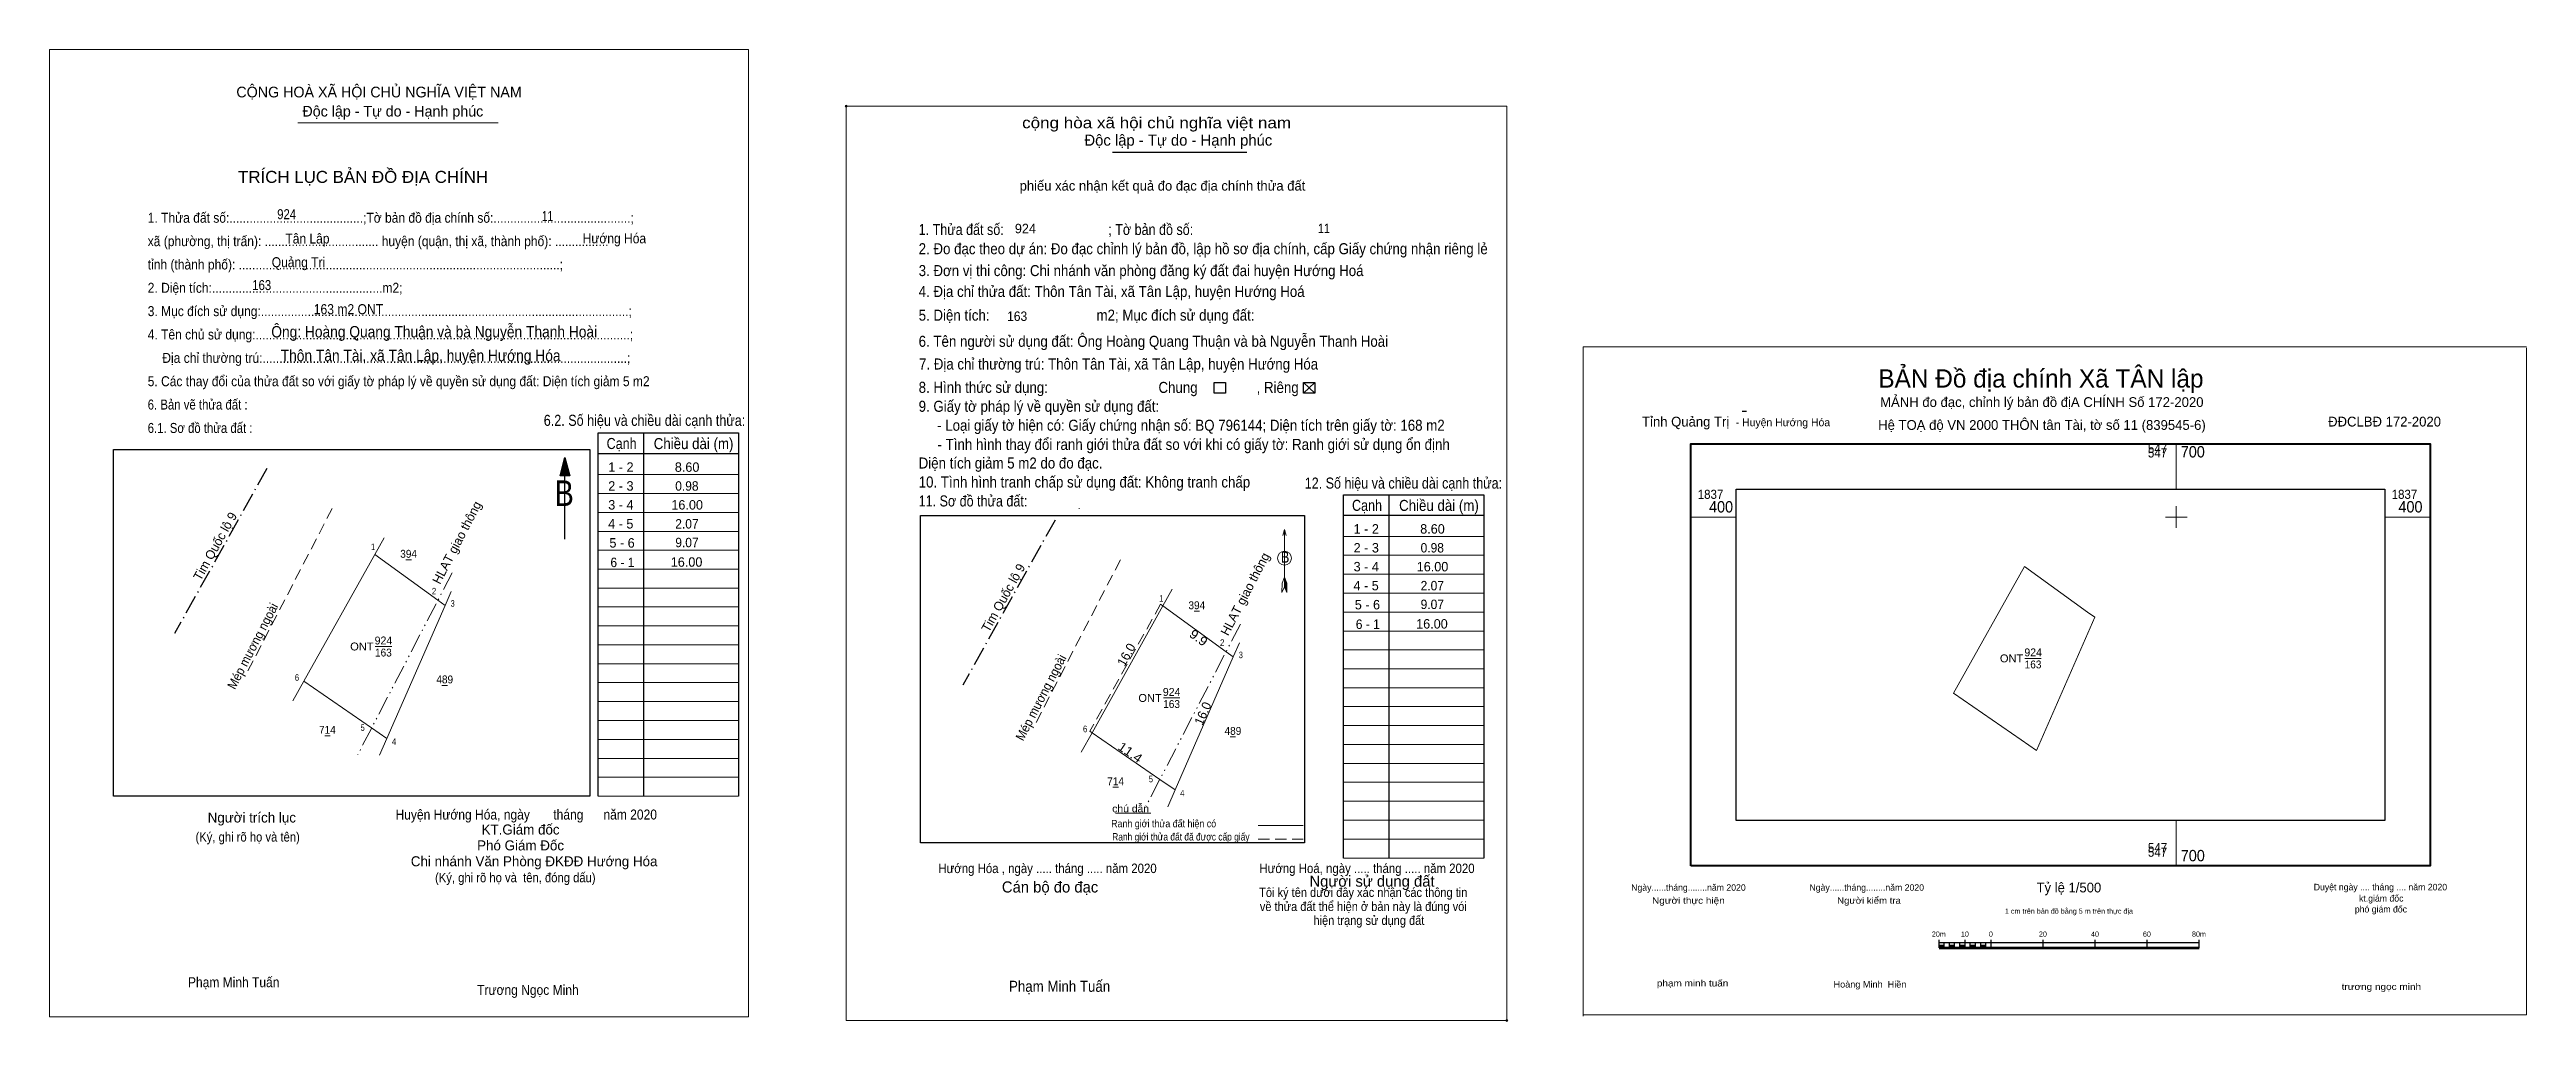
# Model space of a CAD drawing. Header units: metres. Extents: x 547466 to 547739, y 1837344 to 1837452.
import ezdxf
from ezdxf.enums import TextEntityAlignment as Align

# ---------------------------------------------------------------- set-up
doc = ezdxf.new("R2010")
doc.units = ezdxf.units.M
doc.header["$LTSCALE"] = 0.42
doc.header["$PDMODE"] = 32
doc.header["$PDSIZE"] = 0.21
for name, pattern in [('DASH_DOUBLE_DOT', [9.2, 5, -1.2, 0.3, -1.2, 0.3, -1.2]), ('DOT_DASHED', [7.7, 5, -1.2, 0.3, -1.2]), ('MEDIUM_DASHED', [4.5, 3, -1.5])]:
    doc.linetypes.add(name, pattern=pattern)
for name, color, linetype, lineweight in [('1', 7, 'Continuous', 25), ('11', 7, 'Continuous', 13), ('2', 7, 'Continuous', 25), ('23', 7, 'Continuous', 13), ('30', 7, 'Continuous', 13), ('63', 7, 'Continuous', 13), ('8', 7, 'Continuous', 13)]:
    doc.layers.add(name, color=color, linetype=linetype, lineweight=lineweight)
doc.layers.add('10', color=7, linetype='Continuous')

msp = doc.modelspace()

# ---------------------------------------------------------------- hatches: boundary and pattern name
at = {"layer": '1'}
msp.add_hatch(color=256, dxfattribs=at).paths.add_polyline_path([(547521.87, 1837404.53), (547522.41, 1837406.55), (547522.95, 1837404.53)])
at = {"layer": '2'}
for points in [[(547673.86, 1837352.54), (547674.43, 1837352.54), (547674.43, 1837352.83), (547673.86, 1837352.83)], [(547675.01, 1837352.54), (547675.58, 1837352.54), (547675.58, 1837352.83), (547675.01, 1837352.83)], [(547676.15, 1837352.54), (547676.73, 1837352.54), (547676.73, 1837352.83), (547676.15, 1837352.83)], [(547677.3, 1837352.54), (547677.87, 1837352.54), (547677.87, 1837352.83), (547677.3, 1837352.83)], [(547678.45, 1837352.54), (547679.02, 1837352.54), (547679.02, 1837352.83), (547678.45, 1837352.83)]]:
    msp.add_hatch(color=256, dxfattribs=at).paths.add_polyline_path(points)

# ---------------------------------------------------------------- linework, layer by layer
at = {"layer": '1'}
msp.add_line((547522.41, 1837397.55), (547522.41, 1837406.55), dxfattribs=at)
msp.add_lwpolyline([(547521.87, 1837404.53), (547522.41, 1837406.55), (547522.95, 1837404.53)], close=True, dxfattribs=at)
at = {"layer": '11'}
msp.add_line((547634.65, 1837418.76), (547738.6, 1837418.76), dxfattribs=at)
for points in [[(547634.62, 1837345.02), (547634.62, 1837418.52), (547634.65, 1837418.76)], [(547738.6, 1837418.65), (547738.6, 1837345.15), (547634.65, 1837345.15)]]:
    msp.add_lwpolyline(points, dxfattribs=at)
at = {"layer": '2'}
for p, q in [((547673.86, 1837352.54), (547673.86, 1837353.4)), ((547673.86, 1837353.12), (547702.52, 1837353.12)), ((547674.43, 1837352.54), (547674.43, 1837353.12)), ((547675.01, 1837352.54), (547675.01, 1837353.12)), ((547675.58, 1837352.54), (547675.58, 1837353.12)), ((547676.15, 1837352.54), (547676.15, 1837353.12)), ((547676.73, 1837352.54), (547676.73, 1837353.4)), ((547677.3, 1837352.54), (547677.3, 1837353.12)), ((547677.87, 1837352.54), (547677.87, 1837353.12)), ((547678.45, 1837352.54), (547678.45, 1837353.12)), ((547679.02, 1837352.54), (547679.02, 1837353.12)), ((547679.59, 1837352.54), (547679.59, 1837353.4)), ((547685.33, 1837352.54), (547685.33, 1837353.4)), ((547691.06, 1837352.54), (547691.06, 1837353.4)), ((547696.79, 1837352.54), (547696.79, 1837353.4)), ((547702.52, 1837352.54), (547702.52, 1837353.4))]:
    msp.add_line(p, q, dxfattribs=at)
at = {"layer": '2', "lineweight": 53}
msp.add_line((547673.86, 1837352.54), (547702.52, 1837352.54), dxfattribs=at)
at = {"layer": '2', "lineweight": 13}
for points in [[(547465.61, 1837451.5), (547542.66, 1837451.5), (547542.66, 1837344.92), (547465.61, 1837344.92)], [(547673.86, 1837352.54), (547674.43, 1837352.54), (547674.43, 1837352.83), (547673.86, 1837352.83)], [(547675.01, 1837352.54), (547675.58, 1837352.54), (547675.58, 1837352.83), (547675.01, 1837352.83)], [(547676.15, 1837352.54), (547676.73, 1837352.54), (547676.73, 1837352.83), (547676.15, 1837352.83)], [(547677.3, 1837352.54), (547677.87, 1837352.54), (547677.87, 1837352.83), (547677.3, 1837352.83)], [(547678.45, 1837352.54), (547679.02, 1837352.54), (547679.02, 1837352.83), (547678.45, 1837352.83)]]:
    msp.add_lwpolyline(points, close=True, dxfattribs=at)
at = {"layer": '23', "lineweight": 25}
for p, q in [((547582.75, 1837440.19), (547597.55, 1837440.19)), ((547531.08, 1837409.26), (547531.08, 1837369.24)), ((547526.08, 1837407), (547541.54, 1837407)), ((547608.23, 1837400.19), (547623.69, 1837400.19)), ((547613.23, 1837402.45), (547613.23, 1837362.43))]:
    msp.add_line(p, q, dxfattribs=at)
at = {"layer": '23'}
for p, q in [((547603.81, 1837414.82), (547605.06, 1837413.66)), ((547603.81, 1837413.66), (547605.06, 1837414.82)), ((547526.08, 1837404.68), (547541.54, 1837404.68)), ((547526.08, 1837402.59), (547541.54, 1837402.59)), ((547526.08, 1837400.51), (547541.54, 1837400.51)), ((547579.14, 1837400.95), (547579.07, 1837400.95)), ((547502.48, 1837397.71), (547501.45, 1837395.87)), ((547526.08, 1837398.42), (547541.54, 1837398.42)), ((547601.72, 1837398.62), (547601.72, 1837392.32)), ((547608.23, 1837397.87), (547623.69, 1837397.87)), ((547493.64, 1837381.9), (547501.45, 1837395.87)), ((547504.89, 1837395.28), (547505.49, 1837395.28)), ((547526.08, 1837396.34), (547541.54, 1837396.34)), ((547608.23, 1837395.78), (547623.69, 1837395.78)), ((547526.08, 1837394.25), (547541.54, 1837394.25)), ((547526.08, 1837392.17), (547541.54, 1837392.17)), ((547589.35, 1837392.04), (547588.32, 1837390.2)), ((547601.72, 1837393.36), (547601.45, 1837392.72)), ((547601.72, 1837393.36), (547601.98, 1837392.72)), ((547601.72, 1837393.27), (547601.98, 1837392.62)), ((547601.72, 1837393.18), (547601.98, 1837392.53)), ((547601.72, 1837393.09), (547601.99, 1837392.44)), ((547601.72, 1837393), (547601.99, 1837392.35)), ((547601.72, 1837392.91), (547601.99, 1837392.25)), ((547601.72, 1837392.82), (547601.99, 1837392.16)), ((547601.72, 1837392.73), (547601.99, 1837392.07)), ((547601.72, 1837392.64), (547601.99, 1837391.97)), ((547601.72, 1837392.54), (547601.99, 1837391.88)), ((547601.72, 1837392.45), (547601.99, 1837391.79)), ((547601.72, 1837392.32), (547601.99, 1837391.68)), ((547601.99, 1837391.68), (547601.98, 1837392.72)), ((547608.23, 1837393.7), (547623.69, 1837393.7)), ((547509.21, 1837390.26), (547502.79, 1837375.6)), ((547509.88, 1837391.79), (547509.21, 1837390.26)), ((547526.08, 1837390.09), (547541.54, 1837390.09)), ((547580.51, 1837376.23), (547588.32, 1837390.2)), ((547591.76, 1837389.61), (547592.36, 1837389.61)), ((547608.23, 1837391.61), (547623.69, 1837391.61)), ((547608.23, 1837389.53), (547623.69, 1837389.53)), ((547526.08, 1837388), (547541.54, 1837388)), ((547608.23, 1837387.44), (547623.69, 1837387.44)), ((547501.5, 1837385.73), (547503.32, 1837385.73)), ((547526.08, 1837385.92), (547541.54, 1837385.92)), ((547526.08, 1837383.83), (547541.54, 1837383.83)), ((547596.08, 1837384.59), (547589.66, 1837369.93)), ((547596.75, 1837386.12), (547596.08, 1837384.59)), ((547608.23, 1837385.36), (547623.69, 1837385.36)), ((547493.64, 1837381.9), (547492.44, 1837379.75)), ((547508.86, 1837381.44), (547509.46, 1837381.44)), ((547526.08, 1837381.75), (547541.54, 1837381.75)), ((547608.23, 1837383.28), (547623.69, 1837383.28)), ((547608.23, 1837381.19), (547623.69, 1837381.19)), ((547526.08, 1837379.66), (547541.54, 1837379.66)), ((547588.37, 1837380.06), (547590.19, 1837380.06)), ((547608.23, 1837379.11), (547623.69, 1837379.11)), ((547495.94, 1837375.89), (547496.54, 1837375.89)), ((547502.79, 1837375.6), (547501.98, 1837373.75)), ((547526.08, 1837377.58), (547541.54, 1837377.58)), ((547580.51, 1837376.23), (547579.31, 1837374.08)), ((547595.73, 1837375.77), (547596.33, 1837375.77)), ((547608.23, 1837377.02), (547623.69, 1837377.02)), ((547526.08, 1837375.5), (547541.54, 1837375.5)), ((547526.08, 1837373.41), (547541.54, 1837373.41)), ((547608.23, 1837374.94), (547623.69, 1837374.94)), ((547608.23, 1837372.85), (547623.69, 1837372.85)), ((547526.08, 1837371.33), (547541.54, 1837371.33)), ((547582.81, 1837370.22), (547583.41, 1837370.22)), ((547608.23, 1837370.77), (547623.69, 1837370.77)), ((547526.08, 1837369.24), (547541.54, 1837369.24)), ((547589.66, 1837369.93), (547588.85, 1837368.08)), ((547608.23, 1837368.69), (547623.69, 1837368.69)), ((547583.08, 1837367.36), (547587, 1837367.36)), ((547598.8, 1837366.02), (547603.76, 1837366.02)), ((547608.23, 1837366.6), (547623.69, 1837366.6)), ((547608.23, 1837364.52), (547623.69, 1837364.52)), ((547608.23, 1837362.43), (547623.69, 1837362.43))]:
    msp.add_line(p, q, dxfattribs=at)
at = {"layer": '23', "linetype": 'DOT_DASHED', "lineweight": 25}
for p, q in [((547489.56, 1837405.34), (547479.39, 1837387.15)), ((547576.43, 1837399.67), (547566.26, 1837381.48))]:
    msp.add_line(p, q, dxfattribs=at)
at = {"layer": '23', "linetype": 'MEDIUM_DASHED'}
for p, q in [((547496.76, 1837400.94), (547487.16, 1837382.44)), ((547583.63, 1837395.27), (547574.03, 1837376.77)), ((547588.06, 1837390.39), (547580.27, 1837376.39)), ((547588.32, 1837390.2), (547588.06, 1837390.39)), ((547580.51, 1837376.23), (547580.27, 1837376.39)), ((547598.8, 1837364.5), (547603.78, 1837364.5))]:
    msp.add_line(p, q, dxfattribs=at)
at = {"layer": '23', "linetype": 'DASH_DOUBLE_DOT'}
for p, q in [((547509.99, 1837393.86), (547499.58, 1837373.81)), ((547596.86, 1837388.19), (547586.45, 1837368.14))]:
    msp.add_line(p, q, dxfattribs=at)
at = {"layer": '23'}
msp.add_lwpolyline([(547553.41, 1837445.27), (547626.24, 1837445.27), (547626.24, 1837344.53), (547553.41, 1837344.53)], close=True, dxfattribs=at)
at = {"layer": '23', "lineweight": 25}
for points in [[(547593.97, 1837414.82), (547595.22, 1837414.82), (547595.22, 1837413.66), (547593.97, 1837413.66)], [(547603.81, 1837414.82), (547605.06, 1837414.82), (547605.06, 1837413.66), (547603.81, 1837413.66)], [(547561.61, 1837400.18), (547603.94, 1837400.18), (547603.94, 1837364.12), (547561.61, 1837364.12)]]:
    msp.add_lwpolyline(points, close=True, dxfattribs=at)
for points in [[(547526.08, 1837369.24), (547526.08, 1837409.26), (547541.54, 1837409.26), (547541.54, 1837369.24)], [(547608.23, 1837362.43), (547608.23, 1837402.45), (547623.69, 1837402.45), (547623.69, 1837362.43)]]:
    msp.add_lwpolyline(points, dxfattribs=at)
at = {"layer": '23'}
for points in [[(547601.9, 1837397.95), (547601.72, 1837398.62), (547601.54, 1837397.95)], [(547501.45, 1837395.87), (547508.41, 1837390.83), (547509.21, 1837390.26)], [(547601.72, 1837392.32), (547601.44, 1837391.68), (547601.45, 1837392.72)], [(547588.32, 1837390.2), (547595.28, 1837385.16), (547596.08, 1837384.59)], [(547502.79, 1837375.6), (547501.11, 1837376.76), (547493.64, 1837381.9)], [(547589.66, 1837369.93), (547587.98, 1837371.09), (547580.51, 1837376.23)]]:
    msp.add_lwpolyline(points, dxfattribs=at)
msp.add_circle((547601.716, 1837395.472), 0.769, dxfattribs=at)
for p in [(547553.41, 1837445.27), (547626.24, 1837344.53)]:
    msp.add_point(p, dxfattribs=at)
at = {"layer": '30'}
msp.add_line((547492.99, 1837443.41), (547515.04, 1837443.41), dxfattribs=at)
at = {"layer": '30', "lineweight": 25}
msp.add_lwpolyline([(547472.65, 1837407.43), (547525.15, 1837407.43), (547525.15, 1837369.24), (547472.65, 1837369.24)], close=True, dxfattribs=at)
at = {"layer": '63'}
for p, q in [((547700, 1837403.06), (547700, 1837408.06)), ((547700, 1837398.8), (547700, 1837401.2)), ((547646.51, 1837400), (547651.51, 1837400)), ((547698.8, 1837400), (547701.2, 1837400)), ((547722.99, 1837400), (547727.99, 1837400)), ((547700, 1837361.57), (547700, 1837366.57))]:
    msp.add_line(p, q, dxfattribs=at)
at = {"layer": '63', "lineweight": 40}
msp.add_lwpolyline([(547646.51, 1837361.57), (547646.51, 1837408.06), (547727.99, 1837408.06), (547727.99, 1837361.57)], close=True, dxfattribs=at)
at = {"layer": '63', "lineweight": 25}
msp.add_lwpolyline([(547651.51, 1837366.57), (547651.51, 1837403.06), (547722.99, 1837403.06), (547722.99, 1837366.57)], close=True, dxfattribs=at)
at = {"layer": '8'}
for p, q in [((547675.45, 1837380.59), (547683.26, 1837394.56)), ((547691.02, 1837388.95), (547684.6, 1837374.29)), ((547683.31, 1837384.42), (547685.13, 1837384.42))]:
    msp.add_line(p, q, dxfattribs=at)
for points in [[(547683.26, 1837394.56), (547690.22, 1837389.52), (547691.02, 1837388.95)], [(547684.6, 1837374.29), (547682.92, 1837375.45), (547675.45, 1837380.59)]]:
    msp.add_lwpolyline(points, dxfattribs=at)

# ---------------------------------------------------------------- texts
at = {"layer": '1', "width": 0.9}
for s, p in [('Ông: Hoàng Quang Thuận và bà Nguyễn Thanh Hoài', (547490.05, 1837419.78)), ('Thôn Tân Tài, xã Tân Lập, huyện Hướng Hóa', (547491.09, 1837417.16))]:
    msp.add_text(s, height=1.26, dxfattribs=at).set_placement(p)
at = {"layer": '1', "width": 0.85}
msp.add_text('B', height=2.806, dxfattribs=at).set_placement((547522.33, 1837401.22), align=Align.CENTER)
at = {"layer": '10'}
for s, height, width, p in [('924', 1.1, 0.85, (547490.7, 1837432.81)), ('11', 1.1, 0.75, (547519.88, 1837432.61)), ('Tân Lập', 1.099, 0.9, (547491.61, 1837430.13)), ('Hướng Hóa', 1.102, 0.9, (547524.37, 1837430.15)), ('Quảng Trị', 1.102, 0.9, (547490.1, 1837427.52)), ('163', 1.1, 0.85, (547487.95, 1837425)), ('163 m2 ONT', 1.11, 0.9, (547494.73, 1837422.34))]:
    msp.add_text(s, height=height, dxfattribs=dict(at, width=width)).set_placement(p)
at = {"layer": '10', "width": 0.9}
for s, height, p in [('Huyện Hướng Hóa, ngày       tháng      năm 2020', 1.102, (547518.15, 1837366.67)), ('Phạm Minh Tuấn', 1.099, (547485.905, 1837348.2)), ('Trương Ngọc Minh', 1.102, (547518.335, 1837347.35))]:
    msp.add_text(s, height=height, dxfattribs=at).set_placement(p, align=Align.CENTER)
at = {"layer": '2'}
for s, height, p in [('BẢN Đồ địa chính Xã TÂN lập', 2.009, (547685.09, 1837414.26)), ('MẢNH đo đạc, chỉnh lý bản đồ địA CHÍNH Số 172-2020', 1.08, (547685.185, 1837412.12)), ('Hệ TOẠ độ VN 2000 THÔN tân Tài, tờ số 11 (839545-6)', 1.08, (547685.2, 1837409.6)), ('Ngày......tháng........năm 2020', 0.7165, (547646.24, 1837358.82)), ('Ngày......tháng........năm 2020', 0.7165, (547665.89, 1837358.82)), ('Tỷ lệ 1/500', 1.078, (547688.17, 1837358.64)), ('Duyệt ngày .... tháng .... năm 2020', 0.7165, (547722.505, 1837358.87)), ('1 cm trên bản đồ bằng 5 m trên thực địa', 0.5731, (547688.175, 1837356.29)), ('phó giám đốc', 0.7165, (547722.56, 1837356.43)), ('kt.giám đốc', 0.7165, (547722.595, 1837357.63))]:
    msp.add_text(s, height=height, dxfattribs=at).set_placement(p, align=Align.CENTER)
for s, height, p in [('Tỉnh Quảng Trị ', 1.077, (547641.13, 1837409.97)), ('- Huyện Hướng Hóa', 0.8596, (547651.45, 1837410))]:
    msp.add_text(s, height=height, dxfattribs=at).set_placement(p)
msp.add_text('ĐĐCLBĐ 172-2020', height=1.08, dxfattribs=at).set_placement((547729.18, 1837409.97), align=Align.RIGHT)
for s, height, width, p in [('Người thực hiện', 0.7165, 1.15, (547646.235, 1837357.39)), ('Người kiểm tra', 0.7165, 1.1, (547666.14, 1837357.39)), ('20m', 0.5731, 0.95, (547673.835, 1837353.76)), ('10', 0.5731, 0.9, (547676.705, 1837353.76)), ('0', 0.573, 0.9, (547679.57, 1837353.76)), ('20', 0.5731, 0.9, (547685.305, 1837353.76)), ('40', 0.5731, 0.9, (547691.045, 1837353.76)), ('60', 0.5731, 0.9, (547696.765, 1837353.76)), ('80m', 0.5731, 0.95, (547702.505, 1837353.76)), ('phạm minh tuấn', 0.714, 1.15, (547646.7, 1837348.28)), ('Hoàng Minh  Hiền', 0.714, 1.05, (547666.245, 1837348.16)), ('trương ngọc minh', 0.7165, 1.15, (547722.61, 1837347.9))]:
    msp.add_text(s, height=height, dxfattribs=dict(at, width=width)).set_placement(p, align=Align.CENTER)
at = {"layer": '23'}
for s, height, width, p in [('cộng hòa xã hội chủ nghĩa việt nam', 1.221, 1.15, (547572.8, 1837442.83)), ('2. Đo đạc theo dự án: Đo đạc chỉnh lý bản đồ, lập hồ sơ địa chính, cấp Giấy chứng nhận riêng lẻ ', 1.216, 0.9, (547561.4, 1837428.95)), ('1. Thửa đất số:                              ; Tờ bản đồ số:', 1.216, 0.85, (547561.4, 1837431.07)), ('11', 1.042, 0.85, (547605.41, 1837431.28)), ('3. Đơn vị thi công: Chi nhánh văn phòng đăng ký đất đai huyện Hướng Hoá', 1.216, 0.9, (547561.4, 1837426.54)), ('4. Địa chỉ thửa đất: Thôn Tân Tài, xã Tân Lập, huyện Hướng Hoá', 1.216, 0.9, (547561.4, 1837424.24)), ('5. Diện tích:                             m2; Mục đích sử dụng đất:', 1.216, 0.9, (547561.4, 1837421.63)), ('163', 1.042, 0.95, (547571.15, 1837421.6)), ('6. Tên người sử dụng đất: Ông Hoàng Quang Thuận và bà Nguyễn Thanh Hoài', 1.216, 0.9, (547561.4, 1837418.75)), ('7. Địa chỉ thường trú: Thôn Tân Tài, xã Tân Lập, huyện Hướng Hóa', 1.216, 0.9, (547561.44, 1837416.25)), ('8. Hình thức sử dụng:', 1.216, 0.9, (547561.4, 1837413.68)), ('Chung                , Riêng', 1.216, 0.9, (547587.83, 1837413.67)), ('6.2. Số hiệu và chiều dài cạnh thửa:', 1.22, 0.85, (547520.08, 1837410.04)), ('9. Giấy tờ pháp lý về quyền sử dụng đất:', 1.216, 0.9, (547561.4, 1837411.59)), ('Cạnh', 1.216, 0.85, (547527.01, 1837407.49)), ('Chiều dài (m)', 1.216, 0.9, (547532.2, 1837407.48)), ('     - Loại giấy tờ hiện có: Giấy chứng nhận số: BQ 796144; Diện tích trên giấy tờ: 168 m2', 1.216, 0.9, (547561.4, 1837409.5)), ('     - Tình hình thay đổi ranh giới thửa đất so với khi có giấy tờ: Ranh giới sử dụng ổn định', 1.221, 0.9, (547561.43, 1837407.39)), ('Diện tích giảm 5 m2 do đo đạc.', 1.216, 0.9, (547561.4, 1837405.34)), ('10. Tình hình tranh chấp sử dụng đất: Không tranh chấp', 1.216, 0.9, (547561.4, 1837403.25)), ('12. Số hiệu và chiều dài cạnh thửa:', 1.216, 0.85, (547603.95, 1837403.13)), ('11. Sơ đồ thửa đất:', 1.216, 0.85, (547561.4, 1837401.16)), ('Cạnh', 1.216, 0.85, (547609.16, 1837400.68)), ('Chiều dài (m)', 1.216, 0.9, (547614.35, 1837400.67)), ('B', 1.216, 0.85, (547601.33, 1837394.97)), ('chú dẫn', 0.8129, 1.05, (547582.73, 1837367.47)), ('Ranh giới thửa đất hiện có ', 0.8129, 0.9, (547582.61, 1837365.82)), ('Ranh giới thửa đất đã được cấp giấy', 0.8129, 0.85, (547582.73, 1837364.36)), ('Hướng Hóa , ngày ..... tháng ..... năm 2020', 1.046, 0.9, (547563.57, 1837360.77)), ('Hướng Hoá, ngày ..... tháng ..... năm 2020', 1.046, 0.9, (547598.96, 1837360.77)), ('Phạm Minh Tuấn', 1.216, 0.9, (547571.36, 1837347.69))]:
    msp.add_text(s, height=height, dxfattribs=dict(at, width=width)).set_placement(p)
for s, height, p in [('Độc lập - Tự do - Hạnh phúc', 1.221, (547579.67, 1837440.91)), ('924', 1.042, (547572, 1837431.26)), ('Cán bộ đo đạc', 1.221, (547570.57, 1837358.63)), ('Người sử dụng đất', 1.221, (547604.47, 1837359.27))]:
    msp.add_text(s, height=height, dxfattribs=at).set_placement(p)
for s, height, p in [('phiếu xác nhận kết quả đo đạc địa chính thửa đất', 1.072, (547588.27, 1837435.96)), ('1 - 2', 1.042, (547528.58, 1837404.98)), ('8.60', 1.04, (547535.88, 1837404.98)), ('2 - 3', 1.042, (547528.58, 1837402.9)), ('3 - 4', 1.042, (547528.58, 1837400.82)), ('16.00', 1.04, (547535.885, 1837400.82)), ('4 - 5', 1.04, (547528.565, 1837398.73)), ('5 - 6', 1.04, (547528.71, 1837396.63)), ('1 - 2', 1.042, (547610.73, 1837398.17)), ('8.60', 1.04, (547618.03, 1837398.17)), ('16.00', 1.04, (547535.82, 1837394.52)), ('3 - 4', 1.042, (547610.73, 1837394.01)), ('2 - 3', 1.042, (547610.73, 1837396.09)), ('16.00', 1.04, (547618.035, 1837394.01)), ('4 - 5', 1.04, (547610.715, 1837391.92)), ('5 - 6', 1.04, (547610.86, 1837389.82)), ('924', 0.8684, (547502.41, 1837385.96)), ('16.00', 1.04, (547617.97, 1837387.71)), ('924', 0.8684, (547589.28, 1837380.29))]:
    msp.add_text(s, height=height, dxfattribs=at).set_placement(p, align=Align.CENTER)
for s, height, width, p in [('0.98', 1.04, 0.95, (547535.855, 1837402.9)), ('9.07', 1.04, 0.95, (547535.86, 1837396.67)), ('2.07', 1.04, 0.95, (547535.86, 1837398.73)), ('1', 0.724, 0.75, (547501.265, 1837396.35)), ('394', 0.87, 0.95, (547505.185, 1837395.51)), ('6 - 1', 1.04, 0.95, (547528.75, 1837394.48)), ('0.98', 1.04, 0.95, (547618.005, 1837396.09)), ('2', 0.724, 0.9, (547507.985, 1837391.47)), ('2.07', 1.04, 0.95, (547618.01, 1837391.92)), ('3', 0.72, 0.8, (547510.04, 1837390.12)), ('1', 0.724, 0.75, (547588.135, 1837390.68)), ('394', 0.87, 0.95, (547592.055, 1837389.84)), ('9.07', 1.04, 0.95, (547618.01, 1837389.86)), ('2', 0.724, 0.9, (547594.855, 1837385.8)), ('6 - 1', 1.04, 0.95, (547610.9, 1837387.67)), ('163', 0.8684, 0.95, (547502.405, 1837384.63)), ('3', 0.72, 0.8, (547596.91, 1837384.45)), ('6', 0.72, 0.9, (547492.88, 1837381.96)), ('489', 0.87, 0.95, (547509.165, 1837381.67)), ('163', 0.8684, 0.95, (547589.275, 1837378.96)), ('714', 0.87, 0.95, (547496.235, 1837376.12)), ('5', 0.72, 0.85, (547500.125, 1837376.44)), ('4', 0.72, 0.9, (547503.585, 1837374.89)), ('6', 0.72, 0.9, (547579.75, 1837376.29)), ('489', 0.87, 0.95, (547596.035, 1837376)), ('714', 0.87, 0.95, (547583.105, 1837370.45)), ('5', 0.72, 0.85, (547586.995, 1837370.77)), ('4', 0.72, 0.9, (547590.455, 1837369.22)), ('Tôi ký tên dưới đây xác nhận các thông tin', 1.009, 0.9, (547610.4, 1837358.14)), ('về thửa đất thể hiện ở bản này là đúng vói', 1.009, 0.9, (547610.405, 1837356.59)), ('hiện trạng sử dụng đất', 1.009, 0.9, (547611.02, 1837355.06))]:
    msp.add_text(s, height=height, dxfattribs=dict(at, width=width)).set_placement(p, align=Align.CENTER)
for s, height, rotation, p in [('Tim Quốc lộ 9', 1, 60.781, (547484.296, 1837396.531)), ('HLAT giao thông', 0.9996, 62.571, (547510.948, 1837396.96)), ('Tim Quốc lộ 9', 1, 60.781, (547571.166, 1837390.861)), ('HLAT giao thông', 0.9997, 62.571, (547597.818, 1837391.29)), ('16.0', 1, 60.907, (547584.723, 1837384.587)), ('16.0', 1, 66.333, (547593.181, 1837378.154))]:
    msp.add_text(s, height=height, rotation=rotation, dxfattribs=at).set_placement(p, align=Align.CENTER)
for s, height, rotation, width, p in [('Mép mương ngoài', 0.9997, 62.571, 0.95, (547488.447, 1837385.555)), ('9.9', 1, 324.147, 1.1, (547591.952, 1837386.296)), ('Mép mương ngoài', 0.9998, 62.571, 0.95, (547575.317, 1837379.885)), ('11.4', 1, 325.454, 1.1, (547584.431, 1837373.656))]:
    msp.add_text(s, height=height, rotation=rotation, dxfattribs=dict(at, width=width)).set_placement(p, align=Align.CENTER)
at = {"layer": '23', "width": 1.05}
for p in [(547501.32, 1837385.3), (547588.19, 1837379.63)]:
    msp.add_text('ONT', height=0.8684, dxfattribs=at).set_placement(p, align=Align.RIGHT)
at = {"layer": '30'}
for s, p in [('CỘNG HOÀ XÃ HỘI CHỦ NGHĨA VIỆT NAM', (547486.2, 1837446.23)), ('Độc lập - Tự do - Hạnh phúc', (547493.48, 1837444.12))]:
    msp.add_text(s, height=1.176, dxfattribs=at).set_placement(p)
for s, height, width, p in [('TRÍCH LỤC BẢN ĐỒ ĐỊA CHÍNH', 1.323, 1.05, (547486.39, 1837436.81)), ('1. Thửa đất số:........................................;Tờ bản đồ địa chính số:.........................................;', 1.102, 0.9, (547476.43, 1837432.42)), ('xã (phường, thị trấn): .................................. huyện (quận, thị xã, thành phố): ................', 1.102, 0.9, (547476.43, 1837429.84)), ('tỉnh (thành phố): ................................................................................................;', 1.102, 0.9, (547476.43, 1837427.27)), ('2. Diện tích:...................................................m2;', 1.102, 0.9, (547476.43, 1837424.7)), ('3. Mục đích sử dụng:..............................................................................................................;', 1.102, 0.9, (547476.43, 1837422.13)), ('4. Tên chủ sử dụng:................................................................................................................;', 1.102, 0.9, (547476.43, 1837419.56)), ('Địa chỉ thường trú:.............................................................................................................;', 1.102, 0.9, (547478.04, 1837416.98)), ('5. Các thay đổi của thửa đất so với giấy tờ pháp lý về quyền sử dụng đất: Diện tích giảm 5 m2', 1.1, 0.9, (547476.43, 1837414.41)), ('6. Bản vẽ thửa đất :', 1.102, 0.85, (547476.43, 1837411.84)), ('6.1. Sơ đồ thửa đất :', 1.102, 0.85, (547476.43, 1837409.26))]:
    msp.add_text(s, height=height, dxfattribs=dict(at, width=width)).set_placement(p)
for s, p in [('Người trích lục', (547487.905, 1837366.34)), ('KT.Giám đốc', (547517.525, 1837365.02)), ('Chi nhánh Văn Phòng ĐKĐĐ Hướng Hóa', (547519.02, 1837361.52)), ('Phó Giám Đốc', (547517.525, 1837363.27))]:
    msp.add_text(s, height=1.102, dxfattribs=at).set_placement(p, align=Align.CENTER)
at = {"layer": '30', "width": 0.9}
for s, p in [('(Ký, ghi rõ họ và tên)', (547487.445, 1837364.24)), ('(Ký, ghi rõ họ và  tên, đóng dấu)', (547516.945, 1837359.76))]:
    msp.add_text(s, height=1.029, dxfattribs=at).set_placement(p, align=Align.CENTER)
at = {"layer": '63'}
msp.add_text(' - ', height=1.5, dxfattribs=at).set_placement((547651.51, 1837411.06))
at = {"layer": '63', "width": 0.95}
for p in [(547699, 1837407.06), (547699, 1837406.56), (547699, 1837363.07), (547699, 1837362.57)]:
    msp.add_text('547', height=1, dxfattribs=at).set_placement(p, align=Align.RIGHT)
for s, height, p in [('700', 1.25, (547700.5, 1837406.56)), ('1837', 1, (547647.26, 1837402)), ('1837', 1, (547647.26, 1837402)), ('1837', 1, (547723.74, 1837402)), ('1837', 1, (547723.74, 1837402)), ('400', 1.25, (547648.51, 1837400.5)), ('400', 1.25, (547724.49, 1837400.5)), ('700', 1.25, (547700.5, 1837362.07))]:
    msp.add_text(s, height=height, dxfattribs=at).set_placement(p)
at = {"layer": '8', "width": 1.05}
msp.add_text('ONT', height=0.8684, dxfattribs=at).set_placement((547683.14, 1837383.99), align=Align.RIGHT)
at = {"layer": '8'}
msp.add_text('924', height=0.8684, dxfattribs=at).set_placement((547684.23, 1837384.65), align=Align.CENTER)
at = {"layer": '8', "width": 0.95}
msp.add_text('163', height=0.8684, dxfattribs=at).set_placement((547684.22, 1837383.32), align=Align.CENTER)

doc.saveas('drawing.dxf')
